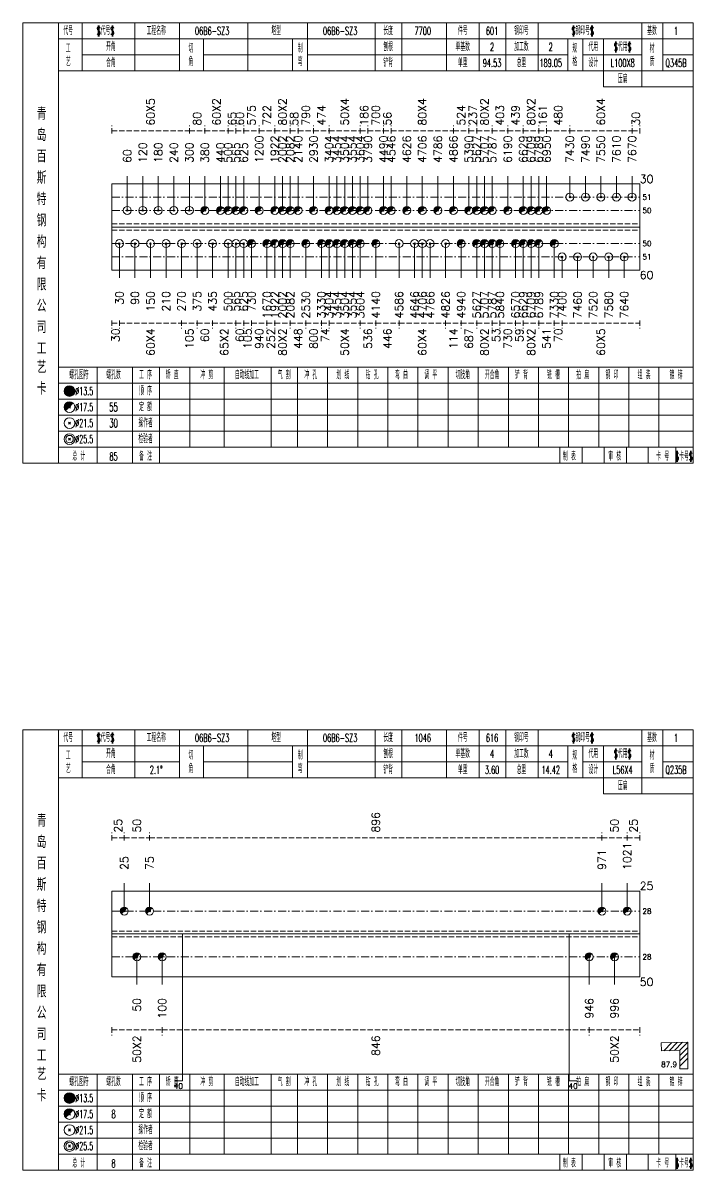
# Model space of a CAD drawing. Extents: x -533 to 8774, y 0 to 7979.
# Drawn here: x 2811.2 to 3062.6, y 3601.8 to 4031.8 of the extents above; entities that cross this region are included whole.
import ezdxf
from ezdxf.enums import TextEntityAlignment as Align

# ---------------------------------------------------------------- set-up
doc = ezdxf.new("R2010")
doc.units = 0
doc.header["$MEASUREMENT"] = 0
doc.linetypes.add('一点画线', pattern=[5.2, 3, -1, 0.2, -1])
doc.linetypes.add('虚线', pattern=[2.75, 2, -0.75])
doc.layers.get('0').update_dxf_attribs({"linetype": 'CONTINUOUS', "lineweight": 25})
for name, color, linetype, lineweight in [('1', 7, 'CONTINUOUS', 25), ('2', 7, 'CONTINUOUS', 25), ('4', 7, 'CONTINUOUS', 25), ('5', 7, 'CONTINUOUS', 25)]:
    doc.layers.add(name, color=color, linetype=linetype, lineweight=lineweight)
doc.styles.get("Standard").update_dxf_attribs({"font": 'simplex.shx', "width": 0.7, "height": 3, "bigfont": 'gbhzfs.shx'})

# ---------------------------------------------------------------- blocks, each defined once
blk = doc.blocks.new('孔21.5')
at = {"layer": '5', "color": 7, "linetype": 'Continuous', "lineweight": 13}
for p, q in [((-0.2, -0.2), (0.2, 0.2)), ((0.2, -0.2), (-0.2, 0.2))]:
    blk.add_line(p, q, dxfattribs=at)
blk.add_circle((0, 0), 1, dxfattribs=at)
blk = doc.blocks.new('孔17.5')
at = {"layer": '5', "color": 7, "linetype": 'Continuous', "lineweight": 0}
for p, q in [((-0.2, -0.2), (0.2, 0.2)), ((-0.2, 0.2), (0.2, -0.2))]:
    blk.add_line(p, q, dxfattribs=at)
at = {"layer": '5', "color": 7, "linetype": 'Continuous', "lineweight": 13}
blk.add_circle((0, 0), 1, dxfattribs=at)
for radius in [0.9, 0.8, 0.7, 0.6, 0.5, 0.4, 0.3, 0.2, 0.1]:
    blk.add_arc((0, 0), radius, 45, 225, dxfattribs=at)

msp = doc.modelspace()

# ---------------------------------------------------------------- linework, layer by layer
at = {"color": 8, "linetype": '虚线', "lineweight": 9}
for p, q in [((2844.5, 3990.34), (2844.5, 3993.34)), ((2844.5, 3991.34), (2873.63, 3991.34)), ((2873.63, 3990.34), (2873.63, 3993.34)), ((2873.63, 3990.34), (2873.63, 3993.34)), ((2873.63, 3991.34), (2879.46, 3991.34)), ((2879.46, 3990.34), (2879.46, 3993.34)), ((2879.46, 3990.34), (2879.46, 3993.34)), ((2879.46, 3991.34), (2888.2, 3991.34)), ((2888.2, 3990.34), (2888.2, 3993.34)), ((2888.2, 3990.34), (2888.2, 3993.34)), ((2888.2, 3991.34), (2891.11, 3991.34)), ((2891.11, 3990.34), (2891.11, 3993.34)), ((2891.11, 3990.34), (2891.11, 3993.34)), ((2891.11, 3991.34), (2894.03, 3991.34)), ((2894.03, 3990.34), (2894.03, 3993.34)), ((2894.03, 3990.34), (2894.03, 3993.34)), ((2894.03, 3991.34), (2899.85, 3991.34)), ((2899.85, 3990.34), (2899.85, 3993.34)), ((2899.85, 3990.34), (2899.85, 3993.34)), ((2899.85, 3991.34), (2905.68, 3991.34)), ((2905.68, 3990.34), (2905.68, 3993.34)), ((2905.68, 3990.34), (2905.68, 3993.34)), ((2905.68, 3991.34), (2911.5, 3991.34)), ((2911.5, 3990.34), (2911.5, 3993.34)), ((2911.5, 3990.34), (2911.5, 3993.34)), ((2911.5, 3991.34), (2914.42, 3991.34)), ((2914.42, 3990.34), (2914.42, 3993.34)), ((2914.42, 3990.34), (2914.42, 3993.34)), ((2914.42, 3991.34), (2920.24, 3991.34)), ((2920.24, 3990.34), (2920.24, 3993.34)), ((2920.24, 3990.34), (2920.24, 3993.34)), ((2920.24, 3991.34), (2926.07, 3991.34)), ((2926.07, 3990.34), (2926.07, 3993.34)), ((2926.07, 3990.34), (2926.07, 3993.34)), ((2926.07, 3991.34), (2937.72, 3991.34)), ((2937.72, 3990.34), (2937.72, 3993.34)), ((2937.72, 3990.34), (2937.72, 3993.34)), ((2937.72, 3991.34), (2940.64, 3991.34)), ((2940.64, 3990.34), (2940.64, 3993.34)), ((2940.64, 3990.34), (2940.64, 3993.34)), ((2940.64, 3991.34), (2946.46, 3991.34)), ((2946.46, 3990.34), (2946.46, 3993.34)), ((2946.46, 3990.34), (2946.46, 3993.34)), ((2946.46, 3991.34), (2949.38, 3991.34)), ((2949.38, 3990.34), (2949.38, 3993.34)), ((2949.38, 3990.34), (2949.38, 3993.34)), ((2949.38, 3991.34), (2972.68, 3991.34)), ((2972.68, 3990.34), (2972.68, 3993.34)), ((2972.68, 3990.34), (2972.68, 3993.34)), ((2972.68, 3991.34), (2978.51, 3991.34)), ((2978.51, 3990.34), (2978.51, 3993.34)), ((2978.51, 3990.34), (2978.51, 3993.34)), ((2978.51, 3991.34), (2981.42, 3991.34)), ((2981.42, 3990.34), (2981.42, 3993.34)), ((2981.42, 3990.34), (2981.42, 3993.34)), ((2981.42, 3991.34), (2987.25, 3991.34)), ((2987.25, 3990.34), (2987.25, 3993.34)), ((2987.25, 3990.34), (2987.25, 3993.34)), ((2987.25, 3991.34), (2993.08, 3991.34)), ((2993.08, 3990.34), (2993.08, 3993.34)), ((2993.08, 3990.34), (2993.08, 3993.34)), ((2993.08, 3991.34), (2998.9, 3991.34)), ((2998.9, 3990.34), (2998.9, 3993.34)), ((2998.9, 3990.34), (2998.9, 3993.34)), ((2998.9, 3991.34), (3004.73, 3991.34)), ((3004.73, 3990.34), (3004.73, 3993.34)), ((3004.73, 3990.34), (3004.73, 3993.34)), ((3004.73, 3991.34), (3007.64, 3991.34)), ((3007.64, 3990.34), (3007.64, 3993.34)), ((3007.64, 3990.34), (3007.64, 3993.34)), ((3007.64, 3991.34), (3016.38, 3991.34)), ((3016.38, 3990.34), (3016.38, 3993.34)), ((3016.38, 3990.34), (3016.38, 3993.34)), ((3016.38, 3991.34), (3039.69, 3991.34)), ((3039.69, 3990.34), (3039.69, 3993.34)), ((3039.69, 3990.34), (3039.69, 3993.34)), ((3039.69, 3991.34), (3042.6, 3991.34)), ((3042.6, 3990.34), (3042.6, 3993.34)), ((2844.5, 3920.34), (2844.5, 3917.34)), ((2844.5, 3919.34), (2847.41, 3919.34)), ((2847.41, 3920.34), (2847.41, 3917.34)), ((2847.41, 3920.34), (2847.41, 3917.34)), ((2847.41, 3919.34), (2870.72, 3919.34)), ((2870.72, 3920.34), (2870.72, 3917.34)), ((2870.72, 3920.34), (2870.72, 3917.34)), ((2870.72, 3919.34), (2876.55, 3919.34)), ((2876.55, 3920.34), (2876.55, 3917.34)), ((2876.55, 3920.34), (2876.55, 3917.34)), ((2876.55, 3919.34), (2882.37, 3919.34)), ((2882.37, 3920.34), (2882.37, 3917.34)), ((2882.37, 3920.34), (2882.37, 3917.34)), ((2882.37, 3919.34), (2891.11, 3919.34)), ((2891.11, 3920.34), (2891.11, 3917.34)), ((2891.11, 3920.34), (2891.11, 3917.34)), ((2891.11, 3919.34), (2894.03, 3919.34)), ((2894.03, 3920.34), (2894.03, 3917.34)), ((2894.03, 3920.34), (2894.03, 3917.34)), ((2894.03, 3919.34), (2896.94, 3919.34)), ((2896.94, 3920.34), (2896.94, 3917.34)), ((2896.94, 3920.34), (2896.94, 3917.34)), ((2896.94, 3919.34), (2902.76, 3919.34)), ((2902.76, 3920.34), (2902.76, 3917.34)), ((2902.76, 3920.34), (2902.76, 3917.34)), ((2902.76, 3919.34), (2905.68, 3919.34)), ((2905.68, 3920.34), (2905.68, 3917.34)), ((2905.68, 3920.34), (2905.68, 3917.34)), ((2905.68, 3919.34), (2911.5, 3919.34)), ((2911.5, 3920.34), (2911.5, 3917.34)), ((2911.5, 3920.34), (2911.5, 3917.34)), ((2911.5, 3919.34), (2917.33, 3919.34)), ((2917.33, 3920.34), (2917.33, 3917.34)), ((2917.33, 3920.34), (2917.33, 3917.34)), ((2917.33, 3919.34), (2923.16, 3919.34)), ((2923.16, 3920.34), (2923.16, 3917.34)), ((2923.16, 3920.34), (2923.16, 3917.34)), ((2923.16, 3919.34), (2926.07, 3919.34)), ((2926.07, 3920.34), (2926.07, 3917.34)), ((2926.07, 3920.34), (2926.07, 3917.34)), ((2926.07, 3919.34), (2937.72, 3919.34)), ((2937.72, 3920.34), (2937.72, 3917.34)), ((2937.72, 3920.34), (2937.72, 3917.34)), ((2937.72, 3919.34), (2943.55, 3919.34)), ((2943.55, 3920.34), (2943.55, 3917.34)), ((2943.55, 3920.34), (2943.55, 3917.34)), ((2943.55, 3919.34), (2952.29, 3919.34)), ((2952.29, 3920.34), (2952.29, 3917.34)), ((2952.29, 3920.34), (2952.29, 3917.34)), ((2952.29, 3919.34), (2969.77, 3919.34)), ((2969.77, 3920.34), (2969.77, 3917.34)), ((2969.77, 3920.34), (2969.77, 3917.34)), ((2969.77, 3919.34), (2975.6, 3919.34)), ((2975.6, 3920.34), (2975.6, 3917.34)), ((2975.6, 3920.34), (2975.6, 3917.34)), ((2975.6, 3919.34), (2981.42, 3919.34)), ((2981.42, 3920.34), (2981.42, 3917.34)), ((2981.42, 3920.34), (2981.42, 3917.34)), ((2981.42, 3919.34), (2987.25, 3919.34)), ((2987.25, 3920.34), (2987.25, 3917.34)), ((2987.25, 3920.34), (2987.25, 3917.34)), ((2987.25, 3919.34), (2990.16, 3919.34)), ((2990.16, 3920.34), (2990.16, 3917.34)), ((2990.16, 3920.34), (2990.16, 3917.34)), ((2990.16, 3919.34), (2995.99, 3919.34)), ((2995.99, 3920.34), (2995.99, 3917.34)), ((2995.99, 3920.34), (2995.99, 3917.34)), ((2995.99, 3919.34), (2998.9, 3919.34)), ((2998.9, 3920.34), (2998.9, 3917.34)), ((2998.9, 3920.34), (2998.9, 3917.34)), ((2998.9, 3919.34), (3004.73, 3919.34)), ((3004.73, 3920.34), (3004.73, 3917.34)), ((3004.73, 3920.34), (3004.73, 3917.34)), ((3004.73, 3919.34), (3010.55, 3919.34)), ((3010.55, 3920.34), (3010.55, 3917.34)), ((3010.55, 3920.34), (3010.55, 3917.34)), ((3010.55, 3919.34), (3013.47, 3919.34)), ((3013.47, 3920.34), (3013.47, 3917.34)), ((3013.47, 3920.34), (3013.47, 3917.34)), ((3013.47, 3919.34), (3042.6, 3919.34)), ((3042.6, 3920.34), (3042.6, 3917.34)), ((2844.5, 3725.34), (2844.5, 3728.34)), ((2849.23, 3725.34), (2849.23, 3728.34)), ((2849.23, 3725.34), (2849.23, 3728.34)), ((2858.7, 3725.34), (2858.7, 3728.34)), ((2858.7, 3725.34), (2858.7, 3728.34)), ((3028.4, 3725.34), (3028.4, 3728.34)), ((3028.4, 3725.34), (3028.4, 3728.34)), ((3037.87, 3725.34), (3037.87, 3728.34)), ((3037.87, 3725.34), (3037.87, 3728.34)), ((3042.6, 3725.34), (3042.6, 3728.34)), ((2844.5, 3726.34), (2849.23, 3726.34)), ((2849.23, 3726.34), (2858.7, 3726.34)), ((2858.7, 3726.34), (3028.4, 3726.34)), ((3028.4, 3726.34), (3037.87, 3726.34)), ((3037.87, 3726.34), (3042.6, 3726.34)), ((2844.5, 3655.34), (2844.5, 3652.34)), ((2863.44, 3655.34), (2863.44, 3652.34)), ((2863.44, 3655.34), (2863.44, 3652.34)), ((3023.66, 3655.34), (3023.66, 3652.34)), ((3023.66, 3655.34), (3023.66, 3652.34)), ((3042.6, 3655.34), (3042.6, 3652.34)), ((2844.5, 3654.34), (2863.44, 3654.34)), ((2863.44, 3654.34), (3023.66, 3654.34)), ((3023.66, 3654.34), (3042.6, 3654.34))]:
    msp.add_line(p, q, dxfattribs=at)
at = {"color": 7, "linetype": 'Continuous', "lineweight": 13}
for p, q in [((2850.33, 3961.54), (2850.33, 3974.34)), ((2856.15, 3961.54), (2856.15, 3974.34)), ((2861.98, 3961.54), (2861.98, 3974.34)), ((2867.81, 3961.54), (2867.81, 3974.34)), ((2873.63, 3961.54), (2873.63, 3974.34)), ((2879.46, 3961.54), (2879.46, 3974.34)), ((2885.29, 3961.54), (2885.29, 3974.34)), ((2888.2, 3961.54), (2888.2, 3974.34)), ((2891.11, 3961.54), (2891.11, 3974.34)), ((2894.03, 3961.54), (2894.03, 3974.34)), ((2899.85, 3961.54), (2899.85, 3974.34)), ((2905.68, 3961.54), (2905.68, 3974.34)), ((2908.59, 3961.54), (2908.59, 3974.34)), ((2911.5, 3961.54), (2911.5, 3974.34)), ((2914.42, 3961.54), (2914.42, 3974.34)), ((2920.24, 3961.54), (2920.24, 3974.34)), ((2926.07, 3961.54), (2926.07, 3974.34)), ((2928.98, 3961.54), (2928.98, 3974.34)), ((2931.9, 3961.54), (2931.9, 3974.34)), ((2934.81, 3961.54), (2934.81, 3974.34)), ((2937.72, 3961.54), (2937.72, 3974.34)), ((2940.64, 3961.54), (2940.64, 3974.34)), ((2946.46, 3961.54), (2946.46, 3974.34)), ((2949.38, 3961.54), (2949.38, 3974.34)), ((2955.2, 3961.54), (2955.2, 3974.34)), ((2961.03, 3961.54), (2961.03, 3974.34)), ((2966.86, 3961.54), (2966.86, 3974.34)), ((2972.68, 3961.54), (2972.68, 3974.34)), ((2978.51, 3961.54), (2978.51, 3974.34)), ((2981.42, 3961.54), (2981.42, 3974.34)), ((2984.34, 3961.54), (2984.34, 3974.34)), ((2987.25, 3961.54), (2987.25, 3974.34)), ((2993.08, 3961.54), (2993.08, 3974.34)), ((2998.9, 3961.54), (2998.9, 3974.34)), ((3001.81, 3961.54), (3001.81, 3974.34)), ((3004.73, 3961.54), (3004.73, 3974.34)), ((3007.64, 3961.54), (3007.64, 3974.34)), ((3016.38, 3966.54), (3016.38, 3974.34)), ((3022.21, 3966.54), (3022.21, 3974.34)), ((3028.03, 3966.54), (3028.03, 3974.34)), ((3033.86, 3966.54), (3033.86, 3974.34)), ((3039.69, 3966.54), (3039.69, 3974.34)), ((2847.41, 3949.14), (2847.41, 3936.34)), ((2853.24, 3949.14), (2853.24, 3936.34)), ((2859.07, 3949.14), (2859.07, 3936.34)), ((2864.89, 3949.14), (2864.89, 3936.34)), ((2870.72, 3949.14), (2870.72, 3936.34)), ((2876.55, 3949.14), (2876.55, 3936.34)), ((2882.37, 3949.14), (2882.37, 3936.34)), ((2888.2, 3949.14), (2888.2, 3936.34)), ((2891.11, 3949.14), (2891.11, 3936.34)), ((2894.03, 3949.14), (2894.03, 3936.34)), ((2896.94, 3949.14), (2896.94, 3936.34)), ((2902.76, 3949.14), (2902.76, 3936.34)), ((2905.68, 3949.14), (2905.68, 3936.34)), ((2908.59, 3949.14), (2908.59, 3936.34)), ((2911.5, 3949.14), (2911.5, 3936.34)), ((2917.33, 3949.14), (2917.33, 3936.34)), ((2923.16, 3949.14), (2923.16, 3936.34)), ((2926.07, 3949.14), (2926.07, 3936.34)), ((2928.98, 3949.14), (2928.98, 3936.34)), ((2931.9, 3949.14), (2931.9, 3936.34)), ((2934.81, 3949.14), (2934.81, 3936.34)), ((2937.72, 3949.14), (2937.72, 3936.34)), ((2943.55, 3949.14), (2943.55, 3936.34)), ((2952.29, 3949.14), (2952.29, 3936.34)), ((2958.12, 3949.14), (2958.12, 3936.34)), ((2961.03, 3949.14), (2961.03, 3936.34)), ((2963.94, 3949.14), (2963.94, 3936.34)), ((2969.77, 3949.14), (2969.77, 3936.34)), ((2975.6, 3949.14), (2975.6, 3936.34)), ((2981.42, 3949.14), (2981.42, 3936.34)), ((2984.34, 3949.14), (2984.34, 3936.34)), ((2987.25, 3949.14), (2987.25, 3936.34)), ((2990.16, 3949.14), (2990.16, 3936.34)), ((2995.99, 3949.14), (2995.99, 3936.34)), ((2998.9, 3949.14), (2998.9, 3936.34)), ((3001.81, 3949.14), (3001.81, 3936.34)), ((3004.73, 3949.14), (3004.73, 3936.34)), ((3010.55, 3949.14), (3010.55, 3936.34)), ((3013.47, 3944.14), (3013.47, 3936.34)), ((3019.29, 3944.14), (3019.29, 3936.34)), ((3025.12, 3944.14), (3025.12, 3936.34)), ((3030.95, 3944.14), (3030.95, 3936.34)), ((3036.77, 3944.14), (3036.77, 3936.34)), ((2849.23, 3698.91), (2849.23, 3709.34)), ((2858.7, 3698.91), (2858.7, 3709.34)), ((3028.4, 3698.91), (3028.4, 3709.34)), ((3037.87, 3698.91), (3037.87, 3709.34)), ((2853.97, 3681.77), (2853.97, 3671.34)), ((2863.44, 3681.77), (2863.44, 3671.34)), ((3023.66, 3681.77), (3023.66, 3671.34)), ((3033.13, 3681.77), (3033.13, 3671.34))]:
    msp.add_line(p, q, dxfattribs=at)
at = {"color": 7, "linetype": 'Continuous', "lineweight": 18}
for p, q in [((2844.5, 3971.54), (2844.5, 3939.14)), ((2844.5, 3971.54), (3042.6, 3971.54)), ((3042.6, 3971.54), (3042.6, 3939.14)), ((2844.5, 3955.34), (3042.6, 3955.34)), ((2844.5, 3706.41), (2844.5, 3674.27)), ((2844.5, 3706.41), (3042.6, 3706.41)), ((3042.6, 3706.41), (3042.6, 3674.27)), ((2844.5, 3690.34), (3042.6, 3690.34))]:
    msp.add_line(p, q, dxfattribs=at)
at = {"color": 3, "linetype": '一点画线', "lineweight": 13}
for p, q in [((2844.5, 3966.54), (3042.6, 3966.54)), ((2844.5, 3961.54), (3042.6, 3961.54)), ((2844.5, 3949.14), (3042.6, 3949.14)), ((2844.5, 3944.14), (3042.6, 3944.14)), ((2844.5, 3698.91), (3042.6, 3698.91)), ((2844.5, 3681.77), (3042.6, 3681.77))]:
    msp.add_line(p, q, dxfattribs=at)
at = {"color": 1, "linetype": '虚线', "lineweight": 18}
for p, q in [((2844.5, 3956.54), (3042.6, 3956.54)), ((2844.5, 3954.14), (3042.6, 3954.14)), ((2844.5, 3691.41), (3042.6, 3691.41)), ((2844.5, 3689.27), (3042.6, 3689.27))]:
    msp.add_line(p, q, dxfattribs=at)
at = {"layer": '1', "color": 7, "linetype": 'Continuous', "lineweight": 18}
for p, q in [((2844.5, 3939.14), (3042.6, 3939.14)), ((2844.5, 3674.27), (3042.6, 3674.27))]:
    msp.add_line(p, q, dxfattribs=at)
at = {"layer": '2', "color": 7, "linetype": 'Continuous', "lineweight": 13}
for p, q in [((2871.01, 3690.34), (2871.01, 3635.34)), ((3016.09, 3690.34), (3016.09, 3635.34)), ((3060.6, 3649.84), (3050.61, 3649.47)), ((3050.61, 3649.47), (3050.72, 3646.47)), ((3050.72, 3646.47), (3057.6, 3646.73)), ((3051.6, 3646.51), (3054.6, 3649.62)), ((3053.6, 3646.58), (3056.6, 3649.69)), ((3055.6, 3646.65), (3058.6, 3649.77)), ((3057.6, 3646.73), (3060.6, 3649.84)), ((3057.6, 3644.73), (3060.6, 3647.84)), ((3057.6, 3646.73), (3057.6, 3639.84)), ((3060.6, 3639.84), (3060.6, 3649.84)), ((3057.6, 3642.73), (3060.6, 3645.84)), ((3057.6, 3640.73), (3060.6, 3643.84)), ((3057.6, 3639.84), (3060.6, 3639.84)), ((2871.01, 3635.34), (2868.01, 3635.34)), ((3016.09, 3635.34), (3019.09, 3635.34))]:
    msp.add_line(p, q, dxfattribs=at)
at = {"layer": '4', "color": 1, "linetype": 'Continuous', "lineweight": 18}
for p, q in [((2824.5, 3866.84), (2824.5, 4031.84)), ((2833.4, 4013.84), (2833.4, 4031.84)), ((2853.2, 4013.84), (2853.2, 4031.84)), ((2870, 4013.84), (2870, 4031.84)), ((2895.6, 4013.84), (2895.6, 4031.84)), ((2917.9, 4013.84), (2917.9, 4031.84)), ((2943.4, 4013.84), (2943.4, 4031.84)), ((2953.4, 4013.84), (2953.4, 4031.84)), ((2970.1, 4013.84), (2970.1, 4031.84)), ((2982.3, 4013.84), (2982.3, 4031.84)), ((2992.3, 4013.84), (2992.3, 4031.84)), ((3004.5, 4013.84), (3004.5, 4031.84)), ((3043.4, 4007.84), (3043.4, 4031.84)), ((3051.2, 4013.84), (3051.2, 4031.84)), ((2824.5, 4025.84), (3062.6, 4025.84)), ((2879, 4013.84), (2879, 4025.84)), ((2912.3, 4013.84), (2912.3, 4025.84)), ((3015.6, 4013.84), (3015.6, 4025.84)), ((3021.2, 4013.84), (3021.2, 4025.84)), ((3029, 4007.84), (3029, 4025.84)), ((2833.4, 4019.84), (2870, 4019.84)), ((2879, 4019.84), (2912.3, 4019.84)), ((2917.9, 4019.84), (3015.6, 4019.84)), ((3021.2, 4019.84), (3043.4, 4019.84)), ((3051.2, 4019.84), (3062.6, 4019.84)), ((2824.5, 4013.84), (3062.6, 4013.84)), ((3029, 4007.84), (3062.6, 4007.84)), ((2824.5, 3902.84), (3062.6, 3902.84)), ((2839, 3866.84), (2839, 3902.84)), ((2852.3, 3866.84), (2852.3, 3902.84)), ((2862.4, 3866.84), (2862.4, 3902.84)), ((2873.8, 3872.84), (2873.8, 3902.84)), ((2886.7, 3872.84), (2886.7, 3902.84)), ((2904.3, 3872.84), (2904.3, 3902.84)), ((2914.2, 3872.84), (2914.2, 3902.84)), ((2925.5, 3872.84), (2925.5, 3902.84)), ((2936.8, 3872.84), (2936.8, 3902.84)), ((2948.1, 3872.84), (2948.1, 3902.84)), ((2959.3, 3872.84), (2959.3, 3902.84)), ((2970.7, 3872.84), (2970.7, 3902.84)), ((2982, 3872.84), (2982, 3902.84)), ((2993.3, 3872.84), (2993.3, 3902.84)), ((3004.6, 3872.84), (3004.6, 3902.84)), ((3015.9, 3872.84), (3015.9, 3902.84)), ((3027.2, 3872.84), (3027.2, 3902.84)), ((3038.5, 3872.84), (3038.5, 3902.84)), ((3049.8, 3872.84), (3049.8, 3902.84)), ((2824.5, 3896.84), (3062.6, 3896.84)), ((2824.5, 3890.84), (3062.6, 3890.84)), ((2824.5, 3884.84), (3062.6, 3884.84)), ((2824.5, 3878.84), (3062.6, 3878.84)), ((2824.5, 3872.84), (3062.6, 3872.84)), ((3012.6, 3866.84), (3012.6, 3872.84)), ((3021, 3866.84), (3021, 3872.84)), ((3029.2, 3866.84), (3029.2, 3872.84)), ((3037.6, 3866.84), (3037.6, 3872.84)), ((3045.8, 3866.84), (3045.8, 3872.84)), ((3056.1, 3866.84), (3056.1, 3872.84)), ((2824.5, 3601.84), (2824.5, 3766.84)), ((2833.4, 3748.84), (2833.4, 3766.84)), ((2853.2, 3748.84), (2853.2, 3766.84)), ((2870, 3748.84), (2870, 3766.84)), ((2895.6, 3748.84), (2895.6, 3766.84)), ((2917.9, 3748.84), (2917.9, 3766.84)), ((2943.4, 3748.84), (2943.4, 3766.84)), ((2953.4, 3748.84), (2953.4, 3766.84)), ((2970.1, 3748.84), (2970.1, 3766.84)), ((2982.3, 3748.84), (2982.3, 3766.84)), ((2992.3, 3748.84), (2992.3, 3766.84)), ((3004.5, 3748.84), (3004.5, 3766.84)), ((3043.4, 3742.84), (3043.4, 3766.84)), ((3051.2, 3748.84), (3051.2, 3766.84)), ((2824.5, 3760.84), (3062.6, 3760.84)), ((2879, 3748.84), (2879, 3760.84)), ((2912.3, 3748.84), (2912.3, 3760.84)), ((3015.6, 3748.84), (3015.6, 3760.84)), ((3021.2, 3748.84), (3021.2, 3760.84)), ((3029, 3742.84), (3029, 3760.84)), ((2833.4, 3754.84), (2870, 3754.84)), ((2879, 3754.84), (2912.3, 3754.84)), ((2917.9, 3754.84), (3015.6, 3754.84)), ((3021.2, 3754.84), (3043.4, 3754.84)), ((3051.2, 3754.84), (3062.6, 3754.84)), ((2824.5, 3748.84), (3062.6, 3748.84)), ((3029, 3742.84), (3062.6, 3742.84)), ((2824.5, 3637.84), (3062.6, 3637.84)), ((2839, 3601.84), (2839, 3637.84)), ((2852.3, 3601.84), (2852.3, 3637.84)), ((2862.4, 3601.84), (2862.4, 3637.84)), ((2873.8, 3607.84), (2873.8, 3637.84)), ((2886.7, 3607.84), (2886.7, 3637.84)), ((2904.3, 3607.84), (2904.3, 3637.84)), ((2914.2, 3607.84), (2914.2, 3637.84)), ((2925.5, 3607.84), (2925.5, 3637.84)), ((2936.8, 3607.84), (2936.8, 3637.84)), ((2948.1, 3607.84), (2948.1, 3637.84)), ((2959.3, 3607.84), (2959.3, 3637.84)), ((2970.7, 3607.84), (2970.7, 3637.84)), ((2982, 3607.84), (2982, 3637.84)), ((2993.3, 3607.84), (2993.3, 3637.84)), ((3004.6, 3607.84), (3004.6, 3637.84)), ((3015.9, 3607.84), (3015.9, 3637.84)), ((3027.2, 3607.84), (3027.2, 3637.84)), ((3038.5, 3607.84), (3038.5, 3637.84)), ((3049.8, 3607.84), (3049.8, 3637.84)), ((2824.5, 3631.84), (3062.6, 3631.84)), ((2824.5, 3625.84), (3062.6, 3625.84)), ((2824.5, 3619.84), (3062.6, 3619.84)), ((2824.5, 3613.84), (3062.6, 3613.84)), ((2824.5, 3607.84), (3062.6, 3607.84)), ((3012.6, 3601.84), (3012.6, 3607.84)), ((3021, 3601.84), (3021, 3607.84)), ((3029.2, 3601.84), (3029.2, 3607.84)), ((3037.6, 3601.84), (3037.6, 3607.84)), ((3045.8, 3601.84), (3045.8, 3607.84)), ((3056.1, 3601.84), (3056.1, 3607.84))]:
    msp.add_line(p, q, dxfattribs=at)
at = {"layer": '4', "color": 7, "linetype": 'Continuous', "lineweight": 13}
for p, q in [((2828.5, 3893.64), (2828.9, 3894.04)), ((2828.9, 3893.64), (2828.5, 3894.04)), ((2828.3, 3881.44), (2829.1, 3882.24)), ((2829.1, 3881.44), (2828.3, 3882.24)), ((2828.3, 3875.44), (2829.1, 3876.24)), ((2829.1, 3875.44), (2828.3, 3876.24)), ((2828.5, 3628.64), (2828.9, 3629.04)), ((2828.9, 3628.64), (2828.5, 3629.04)), ((2828.3, 3616.44), (2829.1, 3617.24)), ((2829.1, 3616.44), (2828.3, 3617.24)), ((2828.3, 3610.44), (2829.1, 3611.24)), ((2829.1, 3610.44), (2828.3, 3611.24))]:
    msp.add_line(p, q, dxfattribs=at)
at = {"layer": '4', "color": 7, "linetype": 'Continuous', "lineweight": 0}
for p, q in [((2828.3, 3887.44), (2829.1, 3888.24)), ((2828.3, 3888.24), (2829.1, 3887.44)), ((2828.3, 3622.44), (2829.1, 3623.24)), ((2828.3, 3623.24), (2829.1, 3622.44))]:
    msp.add_line(p, q, dxfattribs=at)
at = {"layer": '4', "color": 4, "linetype": 'Continuous', "lineweight": 18}
msp.add_lwpolyline([(2811.2, 4031.84), (2811.2, 3866.84), (3062.6, 3866.84), (3062.6, 4031.84)], close=True, dxfattribs=at)
at = {"layer": '4', "color": 1, "linetype": 'Continuous', "lineweight": 18}
msp.add_lwpolyline([(2811.2, 3766.84), (2811.2, 3601.84), (3062.6, 3601.84), (3062.6, 3766.84)], close=True, dxfattribs=at)
at = {"layer": '4', "color": 7, "linetype": 'Continuous', "lineweight": 13}
for centre, radius in [((2828.7, 3893.84), 2), ((2828.7, 3893.84), 1.8), ((2828.7, 3893.84), 1.6), ((2828.7, 3893.84), 1.4), ((2828.7, 3893.84), 1.2), ((2828.7, 3893.84), 1), ((2828.7, 3893.84), 0.8), ((2828.7, 3893.84), 0.6), ((2828.7, 3893.84), 0.4), ((2828.7, 3893.84), 0.2), ((2828.7, 3887.84), 2), ((2828.7, 3881.84), 2), ((2828.7, 3875.84), 2), ((2828.7, 3875.84), 1.4), ((2828.7, 3628.84), 2), ((2828.7, 3628.84), 1.8), ((2828.7, 3628.84), 1.6), ((2828.7, 3628.84), 1.4), ((2828.7, 3628.84), 1.2), ((2828.7, 3628.84), 1), ((2828.7, 3628.84), 0.8), ((2828.7, 3628.84), 0.6), ((2828.7, 3628.84), 0.4), ((2828.7, 3628.84), 0.2), ((2828.7, 3622.84), 2), ((2828.7, 3616.84), 2), ((2828.7, 3610.84), 2), ((2828.7, 3610.84), 1.4)]:
    msp.add_circle(centre, radius, dxfattribs=at)
for centre, radius in [((2828.7, 3887.84), 1.8), ((2828.7, 3887.84), 1.6), ((2828.7, 3887.84), 1.4), ((2828.7, 3887.84), 1.2), ((2828.7, 3887.84), 1), ((2828.7, 3887.84), 0.8), ((2828.7, 3887.84), 0.6), ((2828.7, 3887.84), 0.4), ((2828.7, 3887.84), 0.2), ((2828.7, 3622.84), 1.8), ((2828.7, 3622.84), 1.6), ((2828.7, 3622.84), 1.4), ((2828.7, 3622.84), 1.2), ((2828.7, 3622.84), 1), ((2828.7, 3622.84), 0.8), ((2828.7, 3622.84), 0.6), ((2828.7, 3622.84), 0.4), ((2828.7, 3622.84), 0.2)]:
    msp.add_arc(centre, radius, 45, 225, dxfattribs=at)

# ---------------------------------------------------------------- block references
at = {"color": 7, "linetype": 'Continuous', "lineweight": 13, "xscale": 1.5, "yscale": 1.5, "zscale": 1.5}
for name, p in [('孔21.5', (3016.38, 3966.54)), ('孔21.5', (3022.21, 3966.54)), ('孔21.5', (3028.03, 3966.54)), ('孔21.5', (3033.86, 3966.54)), ('孔21.5', (3039.69, 3966.54)), ('孔21.5', (2850.33, 3961.54)), ('孔21.5', (2856.15, 3961.54)), ('孔21.5', (2861.98, 3961.54)), ('孔21.5', (2867.81, 3961.54)), ('孔21.5', (2873.63, 3961.54)), ('孔17.5', (2879.46, 3961.54)), ('孔17.5', (2885.29, 3961.54)), ('孔17.5', (2888.2, 3961.54)), ('孔17.5', (2891.11, 3961.54)), ('孔17.5', (2894.03, 3961.54)), ('孔17.5', (2899.85, 3961.54)), ('孔17.5', (2905.68, 3961.54)), ('孔17.5', (2908.59, 3961.54)), ('孔17.5', (2911.5, 3961.54)), ('孔17.5', (2914.42, 3961.54)), ('孔17.5', (2920.24, 3961.54)), ('孔17.5', (2926.07, 3961.54)), ('孔17.5', (2928.98, 3961.54)), ('孔17.5', (2931.9, 3961.54)), ('孔17.5', (2934.81, 3961.54)), ('孔17.5', (2937.72, 3961.54)), ('孔17.5', (2940.64, 3961.54)), ('孔17.5', (2946.46, 3961.54)), ('孔17.5', (2949.38, 3961.54)), ('孔17.5', (2955.2, 3961.54)), ('孔17.5', (2961.03, 3961.54)), ('孔17.5', (2966.86, 3961.54)), ('孔17.5', (2972.68, 3961.54)), ('孔17.5', (2978.51, 3961.54)), ('孔17.5', (2981.42, 3961.54)), ('孔17.5', (2984.34, 3961.54)), ('孔17.5', (2987.25, 3961.54)), ('孔17.5', (2993.08, 3961.54)), ('孔17.5', (2998.9, 3961.54)), ('孔17.5', (3001.81, 3961.54)), ('孔17.5', (3004.73, 3961.54)), ('孔17.5', (3007.64, 3961.54)), ('孔17.5', (2849.23, 3698.91)), ('孔17.5', (2858.7, 3698.91)), ('孔17.5', (3028.4, 3698.91)), ('孔17.5', (3037.87, 3698.91))]:
    msp.add_blockref(name, p, dxfattribs=at)
at = {"layer": '1', "color": 7, "linetype": 'Continuous', "lineweight": 13, "xscale": 1.5, "yscale": 1.5, "zscale": 1.5}
for name, p in [('孔21.5', (2847.41, 3949.14)), ('孔21.5', (2853.24, 3949.14)), ('孔21.5', (2859.07, 3949.14)), ('孔21.5', (2864.89, 3949.14)), ('孔21.5', (2870.72, 3949.14)), ('孔21.5', (2876.55, 3949.14)), ('孔21.5', (2882.37, 3949.14)), ('孔21.5', (2888.2, 3949.14)), ('孔21.5', (2891.11, 3949.14)), ('孔21.5', (2894.03, 3949.14)), ('孔17.5', (2896.94, 3949.14)), ('孔17.5', (2902.76, 3949.14)), ('孔17.5', (2905.68, 3949.14)), ('孔17.5', (2908.59, 3949.14)), ('孔17.5', (2911.5, 3949.14)), ('孔17.5', (2917.33, 3949.14)), ('孔17.5', (2923.16, 3949.14)), ('孔17.5', (2926.07, 3949.14)), ('孔17.5', (2928.98, 3949.14)), ('孔17.5', (2931.9, 3949.14)), ('孔17.5', (2934.81, 3949.14)), ('孔17.5', (2937.72, 3949.14)), ('孔17.5', (2943.55, 3949.14)), ('孔21.5', (2952.29, 3949.14)), ('孔21.5', (2958.12, 3949.14)), ('孔21.5', (2961.03, 3949.14)), ('孔21.5', (2963.94, 3949.14)), ('孔21.5', (2969.77, 3949.14)), ('孔17.5', (2975.6, 3949.14)), ('孔17.5', (2981.42, 3949.14)), ('孔17.5', (2984.34, 3949.14)), ('孔17.5', (2987.25, 3949.14)), ('孔17.5', (2990.16, 3949.14)), ('孔17.5', (2995.99, 3949.14)), ('孔17.5', (2998.9, 3949.14)), ('孔17.5', (3001.81, 3949.14)), ('孔17.5', (3004.73, 3949.14)), ('孔17.5', (3010.55, 3949.14)), ('孔21.5', (3013.47, 3944.14)), ('孔21.5', (3019.29, 3944.14)), ('孔21.5', (3025.12, 3944.14)), ('孔21.5', (3030.95, 3944.14)), ('孔21.5', (3036.77, 3944.14)), ('孔17.5', (2853.97, 3681.77)), ('孔17.5', (2863.44, 3681.77)), ('孔17.5', (3023.66, 3681.77)), ('孔17.5', (3033.13, 3681.77))]:
    msp.add_blockref(name, p, dxfattribs=at)

# ---------------------------------------------------------------- texts
at = {"color": 8, "linetype": 'Continuous', "lineweight": 9}
for s, p in [('50X4', (2931.9, 3993.34)), ('80X4', (2961.03, 3993.34)), ('60X4', (3028.03, 3993.34)), ('60X5', (2859.07, 3993.34)), ('60X2', (2883.83, 3993.34)), ('575', (2896.94, 3993.34)), ('722', (2902.76, 3993.34)), ('80X2', (2908.59, 3993.34)), ('790', (2917.33, 3993.34)), ('474', (2923.16, 3993.34)), ('186', (2939.18, 3993.34)), ('700', (2943.55, 3993.34)), ('524', (2975.6, 3993.34)), ('237', (2979.97, 3993.34)), ('80X2', (2984.34, 3993.34)), ('403', (2990.16, 3993.34)), ('439', (2995.99, 3993.34)), ('80X2', (3001.81, 3993.34)), ('161', (3006.18, 3993.34)), ('480', (3012.01, 3993.34)), ('80', (2876.55, 3993.34)), ('65', (2889.66, 3993.34)), ('60', (2892.57, 3993.34)), ('58', (2912.96, 3993.34)), ('56', (2947.92, 3993.34)), ('30', (3041.14, 3993.34)), ('25', (2846.87, 3728.34)), ('50', (2853.97, 3728.34)), ('896', (2943.55, 3728.34)), ('50', (3033.13, 3728.34)), ('25', (3040.23, 3728.34))]:
    msp.add_text(s, height=3, rotation=90, dxfattribs=at).set_placement(p, align=Align.MIDDLE_LEFT)
at = {"color": 7, "linetype": 'Continuous', "lineweight": 13}
for s, p in [('120', (2856.15, 3979.34)), ('180', (2861.98, 3979.34)), ('240', (2867.81, 3979.34)), ('300', (2873.63, 3979.34)), ('380', (2879.46, 3979.34)), ('440', (2885.29, 3979.34)), ('500', (2888.2, 3979.34)), ('565', (2891.11, 3979.34)), ('625', (2894.03, 3979.34)), ('1200', (2899.85, 3979.34)), ('1922', (2905.68, 3979.34)), ('2002', (2908.59, 3979.34)), ('2082', (2911.5, 3979.34)), ('2140', (2914.42, 3979.34)), ('2930', (2920.24, 3979.34)), ('3404', (2926.07, 3979.34)), ('3454', (2928.98, 3979.34)), ('3504', (2931.9, 3979.34)), ('3554', (2934.81, 3979.34)), ('3604', (2937.72, 3979.34)), ('3790', (2940.64, 3979.34)), ('4490', (2946.46, 3979.34)), ('4546', (2949.38, 3979.34)), ('4626', (2955.2, 3979.34)), ('4706', (2961.03, 3979.34)), ('4786', (2966.86, 3979.34)), ('4866', (2972.68, 3979.34)), ('5390', (2978.51, 3979.34)), ('5627', (2981.42, 3979.34)), ('5707', (2984.34, 3979.34)), ('5787', (2987.25, 3979.34)), ('6190', (2993.08, 3979.34)), ('6629', (2998.9, 3979.34)), ('6709', (3001.81, 3979.34)), ('6789', (3004.73, 3979.34)), ('6950', (3007.64, 3979.34)), ('7430', (3016.38, 3979.34)), ('7490', (3022.21, 3979.34)), ('7550', (3028.03, 3979.34)), ('7610', (3033.86, 3979.34)), ('7670', (3039.69, 3979.34)), ('60', (2850.33, 3979.34)), ('971', (3028.4, 3714.34)), ('1021', (3037.87, 3714.34)), ('25', (2849.23, 3714.34)), ('75', (2858.7, 3714.34))]:
    msp.add_text(s, height=3, rotation=90, dxfattribs=at).set_placement(p, align=Align.MIDDLE_LEFT)
for s, height, p in [('30', 3, (3042.6, 3973.34)), ('51', 2, (3043.6, 3966.54)), ('50', 2, (3043.6, 3961.54)), ('50', 2, (3043.6, 3949.14)), ('51', 2, (3043.6, 3944.14)), ('25', 3, (3042.6, 3708.34)), ('28', 2, (3043.6, 3698.91)), ('28', 2, (3043.6, 3681.77))]:
    msp.add_text(s, height=height, dxfattribs=at).set_placement(p, align=Align.MIDDLE_LEFT)
at = {"color": 8, "linetype": 'Continuous', "lineweight": 9}
for s, p in [('30', (2845.96, 3917.34)), ('60X4', (2859.07, 3917.34)), ('105', (2873.63, 3917.34)), ('60', (2879.46, 3917.34)), ('65X2', (2886.74, 3917.34)), ('60', (2892.57, 3917.34)), ('105', (2895.48, 3917.34)), ('940', (2899.85, 3917.34)), ('252', (2904.22, 3917.34)), ('80X2', (2908.59, 3917.34)), ('448', (2914.42, 3917.34)), ('800', (2920.24, 3917.34)), ('74', (2924.61, 3917.34)), ('50X4', (2931.9, 3917.34)), ('536', (2940.64, 3917.34)), ('446', (2947.92, 3917.34)), ('60X4', (2961.03, 3917.34)), ('114', (2972.68, 3917.34)), ('687', (2978.51, 3917.34)), ('80X2', (2984.34, 3917.34)), ('53', (2988.71, 3917.34)), ('730', (2993.08, 3917.34)), ('59', (2997.44, 3917.34)), ('80X2', (3001.81, 3917.34)), ('541', (3007.64, 3917.34)), ('70', (3012.01, 3917.34)), ('60X5', (3028.03, 3917.34)), ('50X2', (2853.97, 3652.34)), ('846', (2943.55, 3652.34)), ('50X2', (3033.13, 3652.34))]:
    msp.add_text(s, height=3, rotation=90, dxfattribs=at).set_placement(p, align=Align.MIDDLE_RIGHT)
at = {"layer": '1', "color": 7, "linetype": 'Continuous', "lineweight": 13}
for s, p in [('60', (3042.6, 3937.34)), ('50', (3042.6, 3672.34))]:
    msp.add_text(s, height=3, dxfattribs=at).set_placement(p, align=Align.MIDDLE_LEFT)
for s, p in [('30', (2847.41, 3931.34)), ('90', (2853.24, 3931.34)), ('150', (2859.07, 3931.34)), ('210', (2864.89, 3931.34)), ('270', (2870.72, 3931.34)), ('375', (2876.55, 3931.34)), ('435', (2882.37, 3931.34)), ('500', (2888.2, 3931.34)), ('565', (2891.11, 3931.34)), ('625', (2894.03, 3931.34)), ('730', (2896.94, 3931.34)), ('1670', (2902.76, 3931.34)), ('1922', (2905.68, 3931.34)), ('2002', (2908.59, 3931.34)), ('2082', (2911.5, 3931.34)), ('2530', (2917.33, 3931.34)), ('3330', (2923.16, 3931.34)), ('3404', (2926.07, 3931.34)), ('3454', (2928.98, 3931.34)), ('3504', (2931.9, 3931.34)), ('3554', (2934.81, 3931.34)), ('3604', (2937.72, 3931.34)), ('4140', (2943.55, 3931.34)), ('4586', (2952.29, 3931.34)), ('4646', (2958.12, 3931.34)), ('4706', (2961.03, 3931.34)), ('4766', (2963.94, 3931.34)), ('4826', (2969.77, 3931.34)), ('4940', (2975.6, 3931.34)), ('5627', (2981.42, 3931.34)), ('5707', (2984.34, 3931.34)), ('5787', (2987.25, 3931.34)), ('5840', (2990.16, 3931.34)), ('6570', (2995.99, 3931.34)), ('6629', (2998.9, 3931.34)), ('6709', (3001.81, 3931.34)), ('6789', (3004.73, 3931.34)), ('7330', (3010.55, 3931.34)), ('7400', (3013.47, 3931.34)), ('7460', (3019.29, 3931.34)), ('7520', (3025.12, 3931.34)), ('7580', (3030.95, 3931.34)), ('7640', (3036.77, 3931.34)), ('50', (2853.97, 3666.34)), ('100', (2863.44, 3666.34)), ('946', (3023.66, 3666.34)), ('996', (3033.13, 3666.34))]:
    msp.add_text(s, height=3, rotation=90, dxfattribs=at).set_placement(p, align=Align.MIDDLE_RIGHT)
at = {"layer": '2', "color": 7, "linetype": 'Continuous', "lineweight": 13}
msp.add_text('87.9', height=2, dxfattribs=at).set_placement((3056.6, 3639.84), align=Align.BOTTOM_RIGHT)
for p in [(2869.51, 3634.34), (3017.59, 3634.34)]:
    msp.add_text('40', height=2, dxfattribs=at).set_placement(p, align=Align.TOP_CENTER)
at = {"layer": '4', "color": 1, "linetype": 'Continuous', "lineweight": 13}
for s, height, width, p in [('代号', 3, 0.6, (2828.2, 4028.84)), ('$代号$', 3, 0.6, (2842.2, 4028.84)), ('工程名称', 3, 0.6, (2861.2, 4028.84)), ('06B6-SZ3', 3, 0.6, (2882.2, 4028.84)), ('塔型', 3, 0.6, (2906.2, 4028.84)), ('06B6-SZ3', 3, 0.6, (2930.2, 4028.84)), ('长度', 3, 0.6, (2948.2, 4028.84)), ('7700', 3, 0.6, (2961.2, 4028.84)), ('件号', 3, 0.6, (2976.2, 4028.84)), ('601', 3, 0.6, (2987.2, 4028.84)), ('钢印号', 3, 0.6, (2998.2, 4028.84)), ('$钢印号$', 3, 0.6, (3021.2, 4028.84)), ('基数', 3, 0.6, (3047.2, 4028.84)), ('1', 3, 0.6, (3056.2, 4028.84)), ('$代用$', 3, 0.6, (3036.2, 4022.84)), ('工', 3, 0.6, (2828.2, 4022.24)), ('开角', 3, 0.6, (2844.2, 4022.84)), ('切', 3, 0.6, (2874.2, 4022.24)), ('制', 3, 0.6, (2915.2, 4022.24)), ('刨根', 3, 0.6, (2948.2, 4022.84)), ('单基数', 3, 0.6, (2976.2, 4022.84)), ('2', 3, 0.6, (2987.2, 4022.84)), ('加工数', 3, 0.6, (2998.2, 4022.84)), ('2', 3, 0.6, (3009.2, 4022.84)), ('规', 3, 0.6, (3018.2, 4022.24)), ('代用', 3, 0.6, (3025.2, 4022.84)), ('材', 3, 0.6, (3047.2, 4022.24)), ('艺', 3, 0.6, (2828.2, 4017.24)), ('合角', 3, 0.6, (2844.2, 4016.84)), ('角', 3, 0.6, (2874.2, 4017.24)), ('弯', 3, 0.6, (2915.2, 4017.24)), ('铲背', 3, 0.6, (2948.2, 4016.84)), ('单重', 3, 0.6, (2976.2, 4016.84)), ('94.53', 3, 0.6, (2987.2, 4016.84)), ('总重', 3, 0.6, (2998.2, 4016.84)), ('189.05', 3, 0.6, (3009.2, 4016.84)), ('格', 3, 0.6, (3018.2, 4017.24)), ('设计', 3, 0.6, (3025.2, 4016.84)), ('L100X8', 3, 0.6, (3036.2, 4016.84)), ('质', 3, 0.6, (3047.2, 4017.24)), ('Q345B', 3, 0.6, (3056.2, 4016.84)), ('压扁', 3, 0.6, (3036.2, 4010.84)), ('青', 4.6, 0.8, (2818.2, 3997.84)), ('岛', 4.6, 0.8, (2818.2, 3989.84)), ('百', 4.6, 0.8, (2818.2, 3981.84)), ('斯', 4.6, 0.8, (2818.2, 3973.84)), ('特', 4.6, 0.8, (2818.2, 3965.84)), ('钢', 4.6, 0.8, (2818.2, 3957.84)), ('构', 4.6, 0.8, (2818.2, 3949.84)), ('有', 4.6, 0.8, (2818.2, 3941.84)), ('限', 4.6, 0.8, (2818.2, 3933.84)), ('公', 4.6, 0.8, (2818.2, 3925.84)), ('司', 4.6, 0.8, (2818.2, 3917.84)), ('工', 4.6, 0.8, (2818.2, 3909.84)), ('艺', 4.6, 0.8, (2818.2, 3902.84)), ('螺孔图符', 3, 0.6, (2832.2, 3899.84)), ('螺孔数', 3, 0.6, (2845.2, 3899.84)), ('工 序', 3, 0.6, (2857.2, 3899.84)), ('矫 直', 3, 0.6, (2867.2, 3899.84)), ('冲 剪', 3, 0.6, (2880.2, 3899.84)), ('自动线加工', 3, 0.6, (2895.2, 3899.84)), ('气 割', 3, 0.6, (2909.2, 3899.84)), ('冲 孔', 3, 0.6, (2919.2, 3899.84)), ('划 线', 3, 0.6, (2931.2, 3899.84)), ('钻 孔', 3, 0.6, (2942.2, 3899.84)), ('弯 曲', 3, 0.6, (2953.2, 3899.84)), ('调 平', 3, 0.6, (2964.2, 3899.84)), ('切肢角', 3, 0.6, (2976.2, 3899.84)), ('开合角', 3, 0.6, (2987.2, 3899.84)), ('铲 背', 3, 0.6, (2998.2, 3899.84)), ('铣 槽', 3, 0.6, (3010.2, 3899.84)), ('拍 扁', 3, 0.6, (3021.2, 3899.84)), ('钢 印', 3, 0.6, (3032.2, 3899.84)), ('组 装', 3, 0.6, (3044.2, 3899.84)), ('镀 锌', 3, 0.6, (3056.2, 3899.84)), ('卡', 4.6, 0.8, (2818.2, 3894.84)), ('%%C13.5', 3, 0.5, (2834.2, 3893.84)), ('顺 序', 3, 0.6, (2857.2, 3893.84)), ('%%C17.5', 3, 0.5, (2834.2, 3887.84)), ('55', 3.2, 0.6, (2845.2, 3887.84)), ('定 额', 3, 0.6, (2857.2, 3887.84)), ('%%C21.5', 3, 0.5, (2834.2, 3881.84)), ('30', 3.2, 0.6, (2845.2, 3881.84)), ('操作者', 3, 0.6, (2857.2, 3881.84)), ('%%C25.5', 3, 0.5, (2834.2, 3875.84)), ('检验者', 3, 0.6, (2857.2, 3875.84)), ('总 计', 3, 0.6, (2832.2, 3869.34)), ('85', 3, 0.6, (2845.2, 3869.34)), ('备 注', 3, 0.6, (2857.2, 3869.34)), ('制 表', 3, 0.6, (3016.2, 3869.34)), ('审 核', 3, 0.6, (3033.2, 3869.34)), ('卡 号', 3, 0.6, (3051.2, 3869.34)), ('$卡号$', 3, 0.6, (3059.2, 3869.34)), ('代号', 3, 0.6, (2828.2, 3763.84)), ('$代号$', 3, 0.6, (2842.2, 3763.84)), ('工程名称', 3, 0.6, (2861.2, 3763.84)), ('06B6-SZ3', 3, 0.6, (2882.2, 3763.84)), ('塔型', 3, 0.6, (2906.2, 3763.84)), ('06B6-SZ3', 3, 0.6, (2930.2, 3763.84)), ('长度', 3, 0.6, (2948.2, 3763.84)), ('1046', 3, 0.6, (2961.2, 3763.84)), ('件号', 3, 0.6, (2976.2, 3763.84)), ('616', 3, 0.6, (2987.2, 3763.84)), ('钢印号', 3, 0.6, (2998.2, 3763.84)), ('$钢印号$', 3, 0.6, (3021.2, 3763.84)), ('基数', 3, 0.6, (3047.2, 3763.84)), ('1', 3, 0.6, (3056.2, 3763.84)), ('工', 3, 0.6, (2828.2, 3757.24)), ('开角', 3, 0.6, (2844.2, 3757.84)), ('切', 3, 0.6, (2874.2, 3757.24)), ('制', 3, 0.6, (2915.2, 3757.24)), ('刨根', 3, 0.6, (2948.2, 3757.84)), ('单基数', 3, 0.6, (2976.2, 3757.84)), ('4', 3, 0.6, (2987.2, 3757.84)), ('加工数', 3, 0.6, (2998.2, 3757.84)), ('4', 3, 0.6, (3009.2, 3757.84)), ('规', 3, 0.6, (3018.2, 3757.24)), ('代用', 3, 0.6, (3025.2, 3757.84)), ('$代用$', 3, 0.6, (3036.2, 3757.84)), ('材', 3, 0.6, (3047.2, 3757.24)), ('艺', 3, 0.6, (2828.2, 3752.24)), ('角', 3, 0.6, (2874.2, 3752.24)), ('弯', 3, 0.6, (2915.2, 3752.24)), ('格', 3, 0.6, (3018.2, 3752.24)), ('质', 3, 0.6, (3047.2, 3752.24)), ('合角', 3, 0.6, (2844.2, 3751.84)), ('2.1%%d', 3, 0.6, (2861.2, 3751.84)), ('铲背', 3, 0.6, (2948.2, 3751.84)), ('单重', 3, 0.6, (2976.2, 3751.84)), ('3.60', 3, 0.6, (2987.2, 3751.84)), ('总重', 3, 0.6, (2998.2, 3751.84)), ('14.42', 3, 0.6, (3009.2, 3751.84)), ('设计', 3, 0.6, (3025.2, 3751.84)), ('L56X4', 3, 0.6, (3036.2, 3751.84)), ('Q235B', 3, 0.6, (3056.2, 3751.84)), ('压扁', 3, 0.6, (3036.2, 3745.84)), ('青', 4.6, 0.8, (2818.2, 3732.84)), ('岛', 4.6, 0.8, (2818.2, 3724.84)), ('百', 4.6, 0.8, (2818.2, 3716.84)), ('斯', 4.6, 0.8, (2818.2, 3708.84)), ('特', 4.6, 0.8, (2818.2, 3700.84)), ('钢', 4.6, 0.8, (2818.2, 3692.84)), ('构', 4.6, 0.8, (2818.2, 3684.84)), ('有', 4.6, 0.8, (2818.2, 3676.84)), ('限', 4.6, 0.8, (2818.2, 3668.84)), ('公', 4.6, 0.8, (2818.2, 3660.84)), ('司', 4.6, 0.8, (2818.2, 3652.84)), ('工', 4.6, 0.8, (2818.2, 3644.84)), ('艺', 4.6, 0.8, (2818.2, 3637.84)), ('螺孔图符', 3, 0.6, (2832.2, 3634.84)), ('螺孔数', 3, 0.6, (2845.2, 3634.84)), ('工 序', 3, 0.6, (2857.2, 3634.84)), ('矫 直', 3, 0.6, (2867.2, 3634.84)), ('冲 剪', 3, 0.6, (2880.2, 3634.84)), ('自动线加工', 3, 0.6, (2895.2, 3634.84)), ('气 割', 3, 0.6, (2909.2, 3634.84)), ('冲 孔', 3, 0.6, (2919.2, 3634.84)), ('划 线', 3, 0.6, (2931.2, 3634.84)), ('钻 孔', 3, 0.6, (2942.2, 3634.84)), ('弯 曲', 3, 0.6, (2953.2, 3634.84)), ('调 平', 3, 0.6, (2964.2, 3634.84)), ('切肢角', 3, 0.6, (2976.2, 3634.84)), ('开合角', 3, 0.6, (2987.2, 3634.84)), ('铲 背', 3, 0.6, (2998.2, 3634.84)), ('铣 槽', 3, 0.6, (3010.2, 3634.84)), ('拍 扁', 3, 0.6, (3021.2, 3634.84)), ('钢 印', 3, 0.6, (3032.2, 3634.84)), ('组 装', 3, 0.6, (3044.2, 3634.84)), ('镀 锌', 3, 0.6, (3056.2, 3634.84)), ('卡', 4.6, 0.8, (2818.2, 3629.84)), ('%%C13.5', 3, 0.5, (2834.2, 3628.84)), ('顺 序', 3, 0.6, (2857.2, 3628.84)), ('%%C17.5', 3, 0.5, (2834.2, 3622.84)), ('8', 3.2, 0.6, (2845.2, 3622.84)), ('定 额', 3, 0.6, (2857.2, 3622.84)), ('%%C21.5', 3, 0.5, (2834.2, 3616.84)), ('操作者', 3, 0.6, (2857.2, 3616.84)), ('%%C25.5', 3, 0.5, (2834.2, 3610.84)), ('检验者', 3, 0.6, (2857.2, 3610.84)), ('总 计', 3, 0.6, (2832.2, 3604.34)), ('8', 3, 0.6, (2845.2, 3604.34)), ('备 注', 3, 0.6, (2857.2, 3604.34)), ('制 表', 3, 0.6, (3016.2, 3604.34)), ('审 核', 3, 0.6, (3033.2, 3604.34)), ('卡 号', 3, 0.6, (3051.2, 3604.34)), ('$卡号$', 3, 0.6, (3059.2, 3604.34))]:
    msp.add_text(s, height=height, dxfattribs=dict(at, width=width)).set_placement(p, align=Align.MIDDLE_CENTER)

doc.saveas('drawing.dxf')
